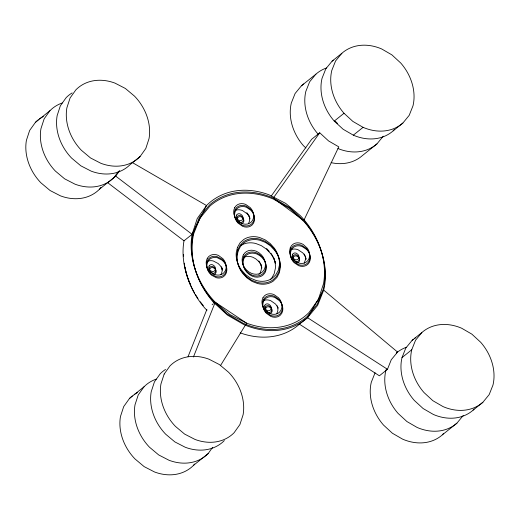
<?xml version="1.0" encoding="UTF-8"?>
<svg xmlns="http://www.w3.org/2000/svg" width="520" height="520" viewBox="0 0 520 520"><rect width="100%" height="100%" fill="white"/><g stroke="black" fill="none" stroke-linecap="round" stroke-linejoin="round"><path stroke-width="0.78" d="M190.749 284.999A72.95 59.079 51.2 0 1 183.995 240.825L192.101 234.325L197.243 218.556L206.518 205.543A76.07 61.614 51.2 0 1 269.035 194.818L285.662 203.379L300.391 215.742A72.95 59.079 51.2 0 1 323.538 283.654L318.383 299.416L309.108 312.436A76.07 61.614 51.2 0 1 246.591 323.154L229.964 314.594L215.234 302.231A72.95 59.079 51.2 0 1 192.088 234.319L115.739 176.15L99.548 189.163A47.548 38.506 51.2 0 1 60.476 195.864L50.083 190.515L40.879 182.786A45.591 36.927 51.2 0 1 26.41 140.341L29.634 130.488L35.425 122.356A47.548 38.506 51.2 0 1 38.266 119.808M290.511 252.382L291.278 250.016L292.669 248.06A11.408 9.243 51.2 0 1 302.048 246.447L306.748 249.587A10.939 8.86 51.2 0 1 310.226 259.772L309.452 262.139L308.067 264.089A11.408 9.243 51.2 0 1 298.688 265.7L293.982 262.567A10.939 8.86 51.2 0 1 290.511 252.382M248.606 223.457L249.444 221.13A10.939 8.86 51.2 0 0 249.113 215.839M276.855 313.606L277.693 311.272A10.939 8.86 51.2 0 0 277.55 306.651M188.019 356.746L206.843 309.491M220.955 274.579L221.864 272.292A10.939 8.86 51.2 0 0 221.683 267.026M193.427 356.993L215.234 302.231L246.591 323.161L220.402 365.736M375.076 372.775L371.28 382.31A45.591 36.927 51.2 0 0 383.513 425.068L392.379 433.231L402.578 439.134A47.548 38.506 51.2 0 0 442.397 434.824L456.944 423.144L463.249 415.454M386.399 369.154L385.821 370.624A45.591 36.927 51.2 0 0 398.053 413.381L406.919 421.544L417.112 427.447A47.548 38.506 51.2 0 0 456.937 423.137M213.323 302.062L227.506 315.133L243.822 324.578A76.07 61.614 51.2 0 0 307.534 317.675L323.7 290.121L317.629 305.389L307.541 317.688L299.449 324.194L379.373 375.804L387.465 369.298L391.261 359.756L397.566 352.072L323.7 290.121A72.95 59.079 51.2 0 0 304.122 221.715L289.933 208.65L273.624 199.206A76.07 61.614 51.2 0 0 209.911 206.102L199.817 218.394L193.745 233.656A72.95 59.079 51.2 0 0 213.317 302.068M412.106 340.379L421.85 332.547A47.548 38.506 51.2 0 1 461.675 328.244L471.868 334.146L480.734 342.316A45.591 36.927 51.2 0 1 492.973 385.067L489.177 394.609L482.872 402.291L473.129 410.124A47.548 38.506 51.2 0 1 433.303 414.434L423.111 408.531L414.245 400.361A45.591 36.927 51.2 0 1 402.006 357.611L405.801 348.069L412.106 340.379A47.548 38.506 51.2 0 1 413.27 339.411M402.006 357.604L411.749 349.772L415.545 340.236L421.85 332.547M192.101 234.325L206.518 205.543L132.438 162.611M304.2 263.178L305.578 259.324A10.926 8.853 51.2 0 0 305.474 256.666M62.218 102.992A47.548 38.506 51.2 0 0 49.966 110.663L44.168 118.801L40.956 128.655A45.591 36.927 51.2 0 0 55.413 171.1L64.623 178.822L75.01 184.178A47.548 38.506 51.2 0 0 114.088 177.476L118.547 171.217M99.548 189.163L100.887 187.285M115.739 176.15L119.749 170.514M140.023 156.624L145.815 148.493L149.032 138.638A45.591 36.927 51.2 0 0 134.57 96.194L125.366 88.465L114.972 83.109A47.548 38.506 51.2 0 0 75.9 89.817L70.102 97.948L66.885 107.809A45.591 36.927 51.2 0 0 81.348 150.248L90.552 157.976L100.945 163.332A47.548 38.506 51.2 0 0 140.023 156.624L130.273 164.457A47.548 38.506 51.2 0 1 91.202 171.158L80.808 165.809L71.604 158.087A45.591 36.927 51.2 0 1 57.142 115.642L60.359 105.788L66.157 97.65A47.548 38.506 51.2 0 1 72.137 92.917M271.278 195.994L311.636 139.288L319.728 132.782L328.594 140.953L338.787 146.855L303.758 220.578A72.95 59.079 51.2 0 1 323.343 288.983L317.272 304.245L307.183 316.543A76.07 61.614 51.2 0 1 243.464 323.433L227.149 313.989L212.966 300.918A72.95 59.079 51.2 0 1 193.388 232.511L199.459 217.25L209.547 204.952A76.07 61.614 51.2 0 1 273.267 198.061L289.575 207.506L303.758 220.578L273.267 198.061L319.728 132.782M132.334 395.922A47.548 38.506 51.2 0 0 129.493 398.463L123.702 406.594L120.484 416.455A45.591 36.927 51.2 0 0 134.947 458.894L144.151 466.622L154.537 471.978A47.548 38.506 51.2 0 0 193.615 465.27L208.156 453.583L212.615 447.324M156.286 379.1A47.548 38.506 51.2 0 0 144.034 386.776L138.242 394.907L135.024 404.762A45.591 36.927 51.2 0 0 149.487 447.207L158.691 454.935L169.078 460.291A47.548 38.506 51.2 0 0 208.156 453.583M193.615 465.27L194.506 464.022M258.908 274.502L260.175 272.844L261.157 270.127A12.766 10.341 51.2 0 0 260.988 264.732M318.078 134.115A45.591 36.927 51.2 0 1 305.844 91.358L309.634 81.816L315.939 74.133L301.399 85.82L295.1 93.502L291.304 103.044A45.591 36.927 51.2 0 0 303.537 145.802L305.903 147.979M332.131 61.113L325.825 68.802L322.03 78.338A45.591 36.927 51.2 0 0 334.262 121.095L343.135 129.266L353.327 135.167A47.548 38.506 51.2 0 0 393.153 130.852L402.896 123.026L409.201 115.336L412.997 105.801A45.591 36.927 51.2 0 0 400.764 63.044L391.892 54.873L381.7 48.971A47.548 38.506 51.2 0 0 341.874 53.287L332.131 61.113A47.548 38.506 51.2 0 1 333.294 60.145M341.874 53.281L335.569 60.97L331.773 70.505A45.591 36.927 51.2 0 0 344.012 113.263L352.879 121.427L363.071 127.335A47.548 38.506 51.2 0 0 402.896 123.019M331.103 162.649A47.548 38.506 51.2 0 0 362.421 155.558L376.968 143.871L383.272 136.188M393.153 130.858L394.128 129.675M442.403 434.831L443.372 433.647M473.129 410.124L474.103 408.941M270.478 279.331L271.564 278.337L274.157 273.78L275.36 268.437A23.68 19.175 51.2 0 0 273.656 257.575M35.425 122.356L49.966 110.669M334.269 121.095L344.012 113.263M353.327 135.167L363.071 127.335M212.121 304.733L213.369 303.732M129.493 398.463L144.034 386.776M396.468 352.957L397.566 352.072M238.713 221.644L239.538 222.099A3.802 3.081 51.2 0 0 242.697 221.656L243.458 220.246A3.647 2.951 51.2 0 0 242.392 216.84L240.844 215.748A3.802 3.081 51.2 0 0 237.686 216.19L236.925 217.6A3.647 2.951 51.2 0 0 237.991 221.013M210.99 272.565L211.809 273.019A3.802 3.081 51.2 0 0 214.968 272.578L215.735 271.167A3.647 2.951 51.2 0 0 214.662 267.755L213.115 266.669A3.802 3.081 51.2 0 0 209.963 267.111L209.196 268.522A3.647 2.951 51.2 0 0 210.262 271.928M307.541 317.688L387.465 369.298M337.526 123.481L335.4 121.29M107.64 182.656L184.002 240.832M207.006 310.2L205.231 308.568A72.95 59.079 51.2 0 1 185.094 267.481M266.611 248.547L269.302 251.407M134.186 394.557A47.548 38.506 51.2 0 1 137.475 392.606M224.347 440.57A47.548 38.506 51.2 0 1 185.269 447.265L174.876 441.916L165.672 434.194A45.591 36.927 51.2 0 1 151.209 391.749L154.427 381.894L160.225 373.763A47.548 38.506 51.2 0 1 165.555 369.434M301.405 85.826A47.548 38.506 51.2 0 1 303.784 83.922M376.961 143.871A47.548 38.506 51.2 0 1 337.896 148.499M315.945 74.133A47.548 38.506 51.2 0 1 326.489 67.977M203.307 305.604A72.95 59.079 51.2 0 1 200.311 301.788M197.971 298.474A72.95 59.079 51.2 0 1 195.37 294.385M194.558 293.007A72.95 59.079 51.2 0 1 184.243 263.192M183.644 256.211A72.95 59.079 51.2 0 1 183.606 254.605M270.842 253.181A23.68 19.175 51.2 0 1 273.267 257.212M273.598 257.907A23.68 19.175 51.2 0 1 275.34 262.958M258.843 260.988A12.766 10.341 51.2 0 1 259.63 262.106M259.981 262.678A12.766 10.341 51.2 0 1 261.32 265.714M261.541 266.494A12.766 10.341 51.2 0 1 261.839 268.073M277.101 305.773A10.939 8.86 51.2 0 1 277.914 307.743M221.332 266.962A10.926 8.853 51.2 0 1 222.222 269.627M246.792 212.667A10.939 8.86 51.2 0 1 250.003 218.946M304.122 253.994A10.939 8.86 51.2 0 1 305.923 259.266M396.494 352.904A47.548 38.506 51.2 0 1 406.465 347.25M299.442 324.188A76.07 61.614 51.2 0 1 240.181 332.859M414.486 338.481A47.548 38.506 51.2 0 1 415.753 337.616M411.749 349.772A45.591 36.927 51.2 0 0 423.988 392.529L432.854 400.699L443.047 406.601A47.548 38.506 51.2 0 0 482.872 402.285M275.516 263.367A23.68 19.175 51.2 0 0 270.738 253.695L266.428 249.119L261.313 245.635L255.749 243.477A24.752 20.053 51.2 0 0 240.74 245.544M261.677 266.858A12.766 10.341 51.2 0 0 258.329 261.092L255.801 258.869L252.915 257.289A13.312 10.784 51.2 0 0 244.16 257.27M265.642 310.648A3.647 2.951 51.2 0 1 265.531 308.887L266.292 307.476A3.802 3.081 51.2 0 1 269.451 307.034L270.998 308.12A3.647 2.951 51.2 0 1 272.064 311.532L271.303 312.942A3.802 3.081 51.2 0 1 269.016 313.619M278.044 308.224A10.939 8.86 51.2 0 0 275.399 303.947L270.757 300.69A11.414 9.243 51.2 0 0 263.25 300.671M222.417 270.094A10.926 8.853 51.2 0 0 220.188 265.642L218.186 263.536L213.245 260.969A11.427 9.256 51.2 0 0 208.195 261.086M210.047 272.292A3.647 2.951 51.2 0 1 209.553 269.659L210.321 268.255A3.802 3.081 51.2 0 1 213.473 267.813L215.02 268.899A3.647 2.951 51.2 0 1 216.093 272.311L215.326 273.715A3.802 3.081 51.2 0 1 213.889 274.397M249.789 218.082A10.939 8.86 51.2 0 0 247.15 213.805L242.508 210.548A11.414 9.243 51.2 0 0 235.553 210.294M237.776 221.37A3.647 2.951 51.2 0 1 237.283 218.744L238.043 217.334A3.802 3.081 51.2 0 1 241.202 216.892L242.749 217.978A3.647 2.951 51.2 0 1 243.815 221.39L243.055 222.794A3.802 3.081 51.2 0 1 241.618 223.477M291.272 249.581A11.408 9.243 51.2 0 1 297.999 249.704L302.705 252.844A10.939 8.86 51.2 0 1 306.072 259.064M296.536 262.736A3.802 3.081 51.2 0 0 298.825 262.061L299.592 260.656A3.647 2.951 51.2 0 0 298.519 257.244L296.972 256.159A3.802 3.081 51.2 0 0 293.82 256.601L293.053 258.011A3.647 2.951 51.2 0 0 293.163 259.772M39.488 118.885A47.548 38.506 51.2 0 1 43.407 116.499M206.973 261.625L206.518 264.134A10.926 8.853 51.2 0 0 209.144 271.934L211.146 274.034L216.086 276.608A11.427 9.256 51.2 0 0 223.275 275.411L224.952 273.721L226.05 271.557L226.499 269.048A10.926 8.853 51.2 0 0 223.88 261.242L221.878 259.142L216.938 256.575A11.427 9.256 51.2 0 0 209.749 257.771L208.072 259.454L206.973 261.625M207.331 262.769L206.875 265.278A10.926 8.853 51.2 0 0 209.502 273.078L211.504 275.178L216.444 277.745A11.427 9.256 51.2 0 0 223.633 276.549L225.31 274.865L226.408 272.695L226.857 270.186A10.926 8.853 51.2 0 0 224.237 262.386L222.235 260.286L217.295 257.712A11.427 9.256 51.2 0 0 210.106 258.914L208.429 260.598L207.331 262.769M237.744 249.853L236.724 255.275A23.68 19.175 51.2 0 0 242.3 272.2L246.617 276.776L251.726 280.261L257.289 282.412A24.752 20.053 51.2 0 0 272.903 279.936L276.569 276.322L278.986 271.642L280.007 266.221A23.68 19.175 51.2 0 0 274.423 249.301L270.114 244.725L265.005 241.241L259.441 239.083A24.752 20.053 51.2 0 0 243.822 241.56L240.162 245.18L237.744 249.853M238.102 250.998L237.081 256.418A23.68 19.175 51.2 0 0 242.658 273.338L246.974 277.914L252.083 281.398L257.647 283.556A24.752 20.053 51.2 0 0 273.26 281.079L276.926 277.459L279.344 272.779L280.365 267.365A23.68 19.175 51.2 0 0 274.781 250.439L270.471 245.863L265.363 242.379L259.798 240.227A24.752 20.053 51.2 0 0 244.179 242.703L240.519 246.317L238.102 250.998M237.425 247.448L236.223 252.792A23.68 19.175 51.2 0 0 241.274 269.789L245.459 274.482L250.484 278.122L256.016 280.456A24.752 20.053 51.2 0 0 271.804 278.544L275.613 275.087L278.2 270.524L279.403 265.181A23.68 19.175 51.2 0 0 274.352 248.183L270.166 243.49L265.142 239.85L259.61 237.517A24.752 20.053 51.2 0 0 243.815 239.428L240.013 242.886L237.425 247.448M290.277 247.761L289.705 250.218A10.926 8.853 51.2 0 0 291.986 258.07L296.218 261.937L298.766 263.036A11.427 9.256 51.2 0 0 306.072 262.21L307.84 260.624L309.056 258.531L309.627 256.074A10.926 8.853 51.2 0 0 307.346 248.222L303.115 244.355L300.567 243.256A11.427 9.256 51.2 0 0 293.261 244.082L291.493 245.667L290.277 247.761M164.171 374.062L160.959 383.916A45.591 36.927 51.2 0 0 175.416 426.361L184.619 434.083L195.013 439.439A47.548 38.506 51.2 0 0 234.091 432.738L239.883 424.6L243.1 414.746A45.591 36.927 51.2 0 0 228.638 372.3L219.433 364.579L209.04 359.223A47.548 38.506 51.2 0 0 169.969 365.924L164.171 374.062M290.921 248.872L290.154 251.238A10.939 8.86 51.2 0 0 293.625 261.423L298.331 264.563A11.408 9.243 51.2 0 0 307.71 262.951L309.094 260.995L309.868 258.628A10.939 8.86 51.2 0 0 306.391 248.443L301.691 245.31A11.408 9.243 51.2 0 0 292.312 246.922L290.921 248.872M209.131 265.954L208.852 266.728A3.647 2.951 51.2 0 0 209.917 270.14L211.464 271.226A3.802 3.081 51.2 0 0 214.624 270.784L215.391 269.373A3.647 2.951 51.2 0 0 214.318 265.967L212.771 264.882A3.802 3.081 51.2 0 0 209.619 265.324L209.131 265.954M234.722 207.61L233.883 209.937A10.939 8.86 51.2 0 0 237.088 220.168L241.728 223.425A11.414 9.243 51.2 0 0 251.199 222.105L252.649 220.207L253.494 217.88A10.939 8.86 51.2 0 0 250.289 207.649L245.648 204.393A11.414 9.243 51.2 0 0 236.178 205.712L234.722 207.61M235.274 209.372L234.429 211.698A10.939 8.86 51.2 0 0 237.64 221.93L242.275 225.186A11.414 9.243 51.2 0 0 251.752 223.867L253.201 221.969L254.046 219.642A10.939 8.86 51.2 0 0 250.842 209.411L246.201 206.154A11.414 9.243 51.2 0 0 236.724 207.474L235.274 209.372M235.631 210.516L234.793 212.843A10.939 8.86 51.2 0 0 237.998 223.067L242.632 226.33A11.414 9.243 51.2 0 0 252.109 225.004L253.558 223.106L254.404 220.779A10.939 8.86 51.2 0 0 251.199 210.555L246.558 207.292A11.414 9.243 51.2 0 0 237.081 208.618L235.631 210.516M236.652 215.066L236.373 215.839A3.647 2.951 51.2 0 0 237.439 219.245L238.986 220.337A3.802 3.081 51.2 0 0 242.144 219.895L242.905 218.484A3.647 2.951 51.2 0 0 241.839 215.078L240.292 213.987A3.802 3.081 51.2 0 0 237.133 214.428L236.652 215.066M243.308 254.891L242.327 257.608A12.766 10.341 51.2 0 0 246.064 269.542L248.593 271.772L251.478 273.344A13.312 10.784 51.2 0 0 262.529 271.804L264.225 269.588L265.207 266.87A12.766 10.341 51.2 0 0 261.469 254.936L258.934 252.714L256.055 251.134A13.312 10.784 51.2 0 0 245.005 252.681L243.308 254.891M243.861 256.653L242.879 259.37A12.766 10.341 51.2 0 0 246.617 271.303L249.145 273.533L252.031 275.106A13.312 10.784 51.2 0 0 263.081 273.565L264.778 271.349L265.759 268.632A12.766 10.341 51.2 0 0 262.022 256.698L259.486 254.475L256.607 252.895A13.312 10.784 51.2 0 0 245.557 254.442L243.861 256.653M244.218 257.797L243.237 260.514A12.766 10.341 51.2 0 0 246.974 272.447L249.503 274.671L252.389 276.25A13.312 10.784 51.2 0 0 263.439 274.703L265.135 272.493L266.117 269.776A12.766 10.341 51.2 0 0 262.379 257.842L259.844 255.613L256.964 254.04A13.312 10.784 51.2 0 0 245.915 255.58L244.218 257.797M262.971 297.752L262.132 300.086A10.939 8.86 51.2 0 0 265.337 310.31L269.978 313.573A11.414 9.243 51.2 0 0 279.448 312.247L280.897 310.349L281.743 308.022A10.939 8.86 51.2 0 0 278.538 297.791L273.897 294.534A11.414 9.243 51.2 0 0 264.427 295.854L262.971 297.752M263.523 299.514L262.685 301.847A10.939 8.86 51.2 0 0 265.889 312.072L270.53 315.334A11.414 9.243 51.2 0 0 280 314.008L281.45 312.111L282.295 309.784A10.939 8.86 51.2 0 0 279.091 299.553L274.45 296.296A11.414 9.243 51.2 0 0 264.979 297.615L263.523 299.514M263.881 300.658L263.042 302.985A10.939 8.86 51.2 0 0 266.247 313.216L270.887 316.472A11.414 9.243 51.2 0 0 280.358 315.153L281.808 313.255L282.653 310.921A10.939 8.86 51.2 0 0 279.448 300.697L274.807 297.433A11.414 9.243 51.2 0 0 265.337 298.76L263.881 300.658M264.901 305.208L264.622 305.981A3.647 2.951 51.2 0 0 265.688 309.394L267.235 310.479A3.802 3.081 51.2 0 0 270.394 310.037L271.154 308.627A3.647 2.951 51.2 0 0 270.088 305.221L268.541 304.135A3.802 3.081 51.2 0 0 265.382 304.57L264.901 305.208M265.454 306.969L265.174 307.743A3.647 2.951 51.2 0 0 266.24 311.155L267.787 312.24A3.802 3.081 51.2 0 0 270.946 311.798L271.707 310.388A3.647 2.951 51.2 0 0 270.641 306.982L269.094 305.897A3.802 3.081 51.2 0 0 265.935 306.339L265.454 306.969M292.63 254.3L292.351 255.073A3.647 2.951 51.2 0 0 293.417 258.486L294.964 259.571A3.802 3.081 51.2 0 0 298.123 259.129L298.889 257.719A3.647 2.951 51.2 0 0 297.817 254.312L296.27 253.227A3.802 3.081 51.2 0 0 293.118 253.669L292.63 254.3M292.975 256.094L292.695 256.867A3.647 2.951 51.2 0 0 293.761 260.273L295.308 261.365A3.802 3.081 51.2 0 0 298.467 260.923L299.234 259.512A3.647 2.951 51.2 0 0 298.161 256.106L296.615 255.014A3.802 3.081 51.2 0 0 293.462 255.457L292.975 256.094M207.331 258.271L206.421 260.559A10.939 8.86 51.2 0 0 209.352 270.822L213.928 274.203A11.408 9.243 51.2 0 0 223.489 273.169L225.004 271.329L225.914 269.035A10.939 8.86 51.2 0 0 222.983 258.778L218.406 255.398A11.408 9.243 51.2 0 0 208.845 256.432L207.331 258.271"/></g></svg>
